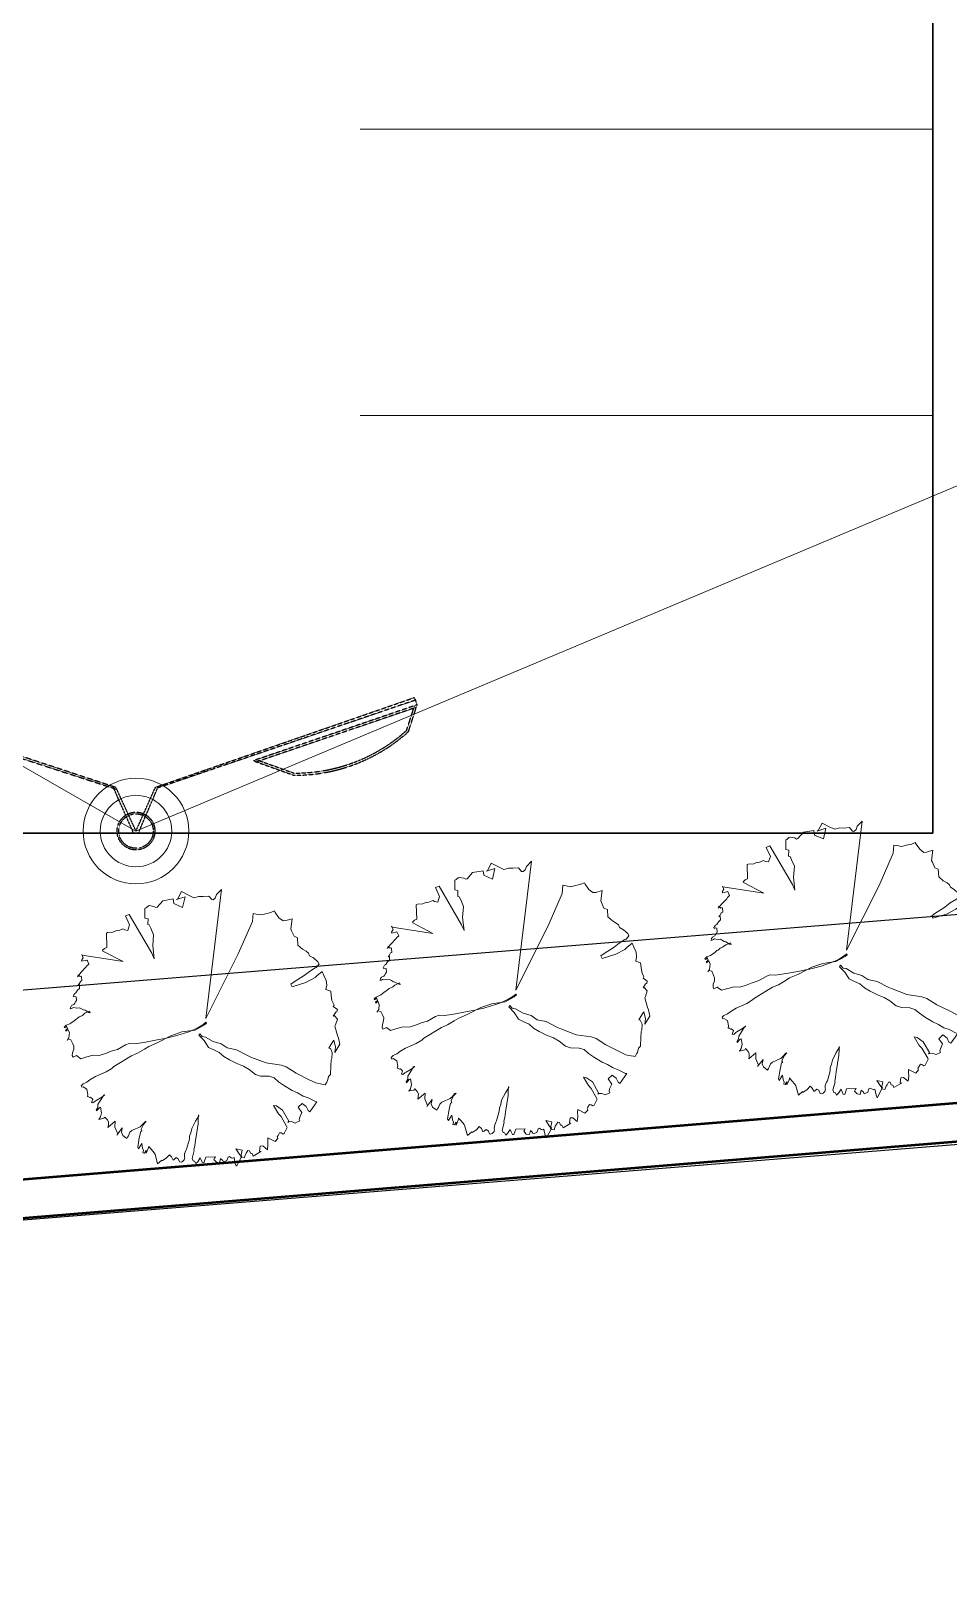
# Model space of a CAD drawing. Header units: millimetres. Extents: x 2402294 to 3337895, y 3394997 to 3969149.
# Drawn here: x 2485420 to 2493435, y 3441571 to 3455118 of the extents above; entities that cross this region are included whole.
import ezdxf

# ---------------------------------------------------------------- set-up
doc = ezdxf.new("R2010")
doc.units = ezdxf.units.MM
doc.header["$MEASUREMENT"] = 0
doc.linetypes.add('HIDDEN', pattern=[0.375, 0.25, -0.125])
for name, color, linetype in [('2', 2, 'HIDDEN'), ('FANCE', 25, 'Continuous'), ('ups wire', 3, 'Continuous')]:
    doc.layers.add(name, color=color, linetype=linetype)
for name, color, linetype, lineweight in [('Boundary', 250, 'Continuous', 50), ('electrical poles', 10, 'Continuous', 5), ('greenery', 82, 'Continuous', 5), ('landscape', 155, 'Continuous', 20), ('planters', 107, 'Continuous', 20)]:
    doc.layers.add(name, color=color, linetype=linetype, lineweight=lineweight)

# ---------------------------------------------------------------- blocks, each defined once
blk = doc.blocks.new('tr-flat-10-flat-1-flat-1-flat-1')
at = {"layer": 'greenery', "color": 3, "ltscale": 5}
for p, q in [((473798, -1752975), (473765, -1753041)), ((473798, -1752975), (473765, -1753041)), ((473861, -1753007), (473798, -1752975)), ((473861, -1753007), (473798, -1752975)), ((474011, -1754084), (474148, -1752958)), ((474011, -1754084), (474148, -1752958)), ((474148, -1752958), (474105, -1753002)), ((474148, -1752958), (474105, -1753002)), ((474148, -1752958), (474148, -1752958)), ((474148, -1752958), (474148, -1752958)), ((473490, -1753118), (473480, -1753123)), ((473490, -1753118), (473480, -1753123)), ((473480, -1753123), (473480, -1753207)), ((473480, -1753123), (473480, -1753207)), ((473480, -1753123), (473480, -1753123)), ((473480, -1753123), (473480, -1753123)), ((473508, -1753102), (473490, -1753118)), ((473508, -1753102), (473490, -1753118)), ((473518, -1753098), (473508, -1753102)), ((473518, -1753098), (473508, -1753102)), ((473559, -1753105), (473518, -1753098)), ((473559, -1753105), (473518, -1753098)), ((473575, -1753115), (473559, -1753105)), ((473575, -1753115), (473559, -1753105)), ((473586, -1753111), (473575, -1753115)), ((473586, -1753111), (473575, -1753115)), ((473635, -1753055), (473586, -1753111)), ((473635, -1753055), (473586, -1753111)), ((473727, -1753040), (473635, -1753055)), ((473727, -1753040), (473635, -1753055)), ((473733, -1753080), (473727, -1753040)), ((473733, -1753080), (473727, -1753040)), ((473809, -1753114), (473733, -1753080)), ((473809, -1753114), (473733, -1753080)), ((473754, -1753045), (473830, -1753021)), ((473754, -1753045), (473830, -1753021)), ((473765, -1753041), (473754, -1753045)), ((473765, -1753041), (473754, -1753045)), ((473754, -1753045), (473754, -1753045)), ((473754, -1753045), (473754, -1753045)), ((473830, -1753021), (473809, -1753114)), ((473830, -1753021), (473809, -1753114)), ((473908, -1753029), (473861, -1753007)), ((473908, -1753029), (473861, -1753007)), ((473952, -1753018), (473908, -1753029)), ((473952, -1753018), (473908, -1753029)), ((473989, -1753019), (473952, -1753018)), ((473989, -1753019), (473952, -1753018)), ((474037, -1753015), (473989, -1753019)), ((474037, -1753015), (473989, -1753019)), ((474063, -1753046), (474037, -1753015)), ((474063, -1753046), (474037, -1753015)), ((474076, -1753048), (474063, -1753046)), ((474076, -1753048), (474063, -1753046)), ((474094, -1753032), (474076, -1753048)), ((474094, -1753032), (474076, -1753048)), ((474105, -1753002), (474094, -1753032)), ((474105, -1753002), (474094, -1753032)), ((473342, -1753175), (473311, -1753188)), ((473342, -1753175), (473311, -1753188)), ((473311, -1753188), (473346, -1753266)), ((473311, -1753188), (473346, -1753266)), ((473311, -1753188), (473311, -1753188)), ((473311, -1753188), (473311, -1753188)), ((473346, -1753266), (473330, -1753315)), ((473346, -1753266), (473330, -1753315)), ((473539, -1753512), (473342, -1753175)), ((473539, -1753512), (473342, -1753175)), ((473342, -1753175), (473342, -1753175)), ((473342, -1753175), (473342, -1753175)), ((473480, -1753207), (473507, -1753213)), ((473480, -1753207), (473507, -1753213)), ((473507, -1753213), (473505, -1753264)), ((473507, -1753213), (473505, -1753264)), ((473505, -1753264), (473518, -1753267)), ((473505, -1753264), (473518, -1753267)), ((473518, -1753267), (473531, -1753295)), ((473518, -1753267), (473531, -1753295)), ((474418, -1753238), (474295, -1753520)), ((474418, -1753238), (474295, -1753520)), ((474424, -1753167), (474418, -1753238)), ((474424, -1753167), (474418, -1753238)), ((474424, -1753167), (474424, -1753167)), ((474424, -1753167), (474424, -1753167)), ((474451, -1753172), (474424, -1753167)), ((474424, -1753167), (474424, -1753167)), ((474424, -1753167), (474424, -1753167)), ((474451, -1753172), (474424, -1753167)), ((474491, -1753180), (474451, -1753172)), ((474491, -1753180), (474451, -1753172)), ((474536, -1753169), (474491, -1753180)), ((474536, -1753169), (474491, -1753180)), ((474580, -1753158), (474536, -1753169)), ((474580, -1753158), (474536, -1753169)), ((474536, -1753169), (474536, -1753169)), ((474536, -1753169), (474536, -1753169)), ((474611, -1753145), (474580, -1753158)), ((474611, -1753145), (474580, -1753158)), ((474618, -1753159), (474611, -1753145)), ((474618, -1753159), (474611, -1753145)), ((474650, -1753204), (474618, -1753159)), ((474650, -1753204), (474618, -1753159)), ((474686, -1753231), (474650, -1753204)), ((474686, -1753231), (474650, -1753204)), ((474710, -1753229), (474686, -1753231)), ((474710, -1753229), (474686, -1753231)), ((474765, -1753213), (474710, -1753229)), ((474765, -1753213), (474710, -1753229)), ((474754, -1753302), (474765, -1753213)), ((474754, -1753302), (474765, -1753213)), ((473153, -1753333), (473143, -1753338)), ((473153, -1753333), (473143, -1753338)), ((473143, -1753338), (473148, -1753463)), ((473143, -1753338), (473148, -1753463)), ((473201, -1753330), (473153, -1753333)), ((473201, -1753330), (473153, -1753333)), ((473232, -1753316), (473201, -1753330)), ((473232, -1753316), (473201, -1753330)), ((473245, -1753319), (473232, -1753316)), ((473245, -1753319), (473232, -1753316)), ((473287, -1753301), (473245, -1753319)), ((473287, -1753301), (473245, -1753319)), ((473303, -1753310), (473287, -1753301)), ((473303, -1753310), (473287, -1753301)), ((473330, -1753315), (473303, -1753310)), ((473330, -1753315), (473303, -1753310)), ((473531, -1753295), (473556, -1753352)), ((473531, -1753295), (473556, -1753352)), ((473556, -1753352), (473548, -1753448)), ((473556, -1753352), (473548, -1753448)), ((474761, -1753317), (474754, -1753302)), ((474761, -1753317), (474754, -1753302)), ((474782, -1753366), (474761, -1753317)), ((474782, -1753366), (474761, -1753317)), ((474812, -1753379), (474782, -1753366)), ((474812, -1753379), (474782, -1753366)), ((474816, -1753444), (474812, -1753379)), ((474816, -1753444), (474812, -1753379)), ((472928, -1753525), (472941, -1753553)), ((472932, -1753532), (472928, -1753525)), ((472928, -1753525), (472941, -1753553)), ((472932, -1753532), (472928, -1753525)), ((473289, -1753587), (472932, -1753532)), ((473289, -1753587), (472932, -1753532)), ((473127, -1753472), (473110, -1753488)), ((473127, -1753472), (473110, -1753488)), ((473110, -1753488), (473113, -1753495)), ((473110, -1753488), (473113, -1753495)), ((473113, -1753495), (473289, -1753587)), ((473113, -1753495), (473289, -1753587)), ((473148, -1753463), (473127, -1753472)), ((473148, -1753463), (473127, -1753472)), ((473561, -1753562), (473539, -1753512)), ((473561, -1753562), (473539, -1753512)), ((473548, -1753448), (473561, -1753562)), ((473548, -1753448), (473561, -1753562)), ((474295, -1753520), (474011, -1754084)), ((474295, -1753520), (474011, -1754084)), ((474856, -1753478), (474816, -1753444)), ((474856, -1753478), (474816, -1753444)), ((474889, -1753497), (474856, -1753478)), ((474889, -1753497), (474856, -1753478)), ((474909, -1753514), (474889, -1753497)), ((474909, -1753514), (474889, -1753497)), ((474918, -1753536), (474909, -1753514)), ((474918, -1753536), (474909, -1753514)), ((474951, -1753555), (474918, -1753536)), ((474951, -1753555), (474918, -1753536)), ((472965, -1753636), (472922, -1753680)), ((472965, -1753636), (472922, -1753680)), ((472941, -1753553), (472926, -1753576)), ((472941, -1753553), (472926, -1753576)), ((472926, -1753576), (472930, -1753584)), ((472926, -1753576), (472930, -1753584)), ((472930, -1753584), (472974, -1753573)), ((472930, -1753584), (472974, -1753573)), ((472972, -1753624), (472965, -1753636)), ((472972, -1753624), (472965, -1753636)), ((472965, -1753636), (472965, -1753636)), ((472965, -1753636), (472965, -1753636)), ((472990, -1753608), (472972, -1753624)), ((472990, -1753608), (472972, -1753624)), ((472974, -1753573), (472977, -1753580)), ((472974, -1753573), (472977, -1753580)), ((472977, -1753580), (472990, -1753608)), ((472977, -1753580), (472990, -1753608)), ((474870, -1753709), (474916, -1753672)), ((474870, -1753709), (474916, -1753672)), ((474916, -1753672), (474965, -1753642)), ((474916, -1753672), (474965, -1753642)), ((474990, -1753589), (474951, -1753555)), ((474990, -1753589), (474951, -1753555)), ((474965, -1753642), (474975, -1753638)), ((474965, -1753642), (474975, -1753638)), ((474975, -1753638), (475000, -1753610)), ((474975, -1753638), (475000, -1753610)), ((475028, -1753674), (474982, -1753711)), ((475028, -1753674), (474982, -1753711)), ((475000, -1753610), (474990, -1753589)), ((475000, -1753610), (474990, -1753589)), ((475043, -1753709), (475028, -1753674)), ((475043, -1753709), (475028, -1753674)), ((472922, -1753680), (472890, -1753719)), ((472922, -1753680), (472890, -1753719)), ((472894, -1753701), (472914, -1753717)), ((472894, -1753701), (472914, -1753717)), ((472905, -1753781), (472897, -1753792)), ((472905, -1753781), (472897, -1753792)), ((472897, -1753792), (472908, -1753788)), ((472897, -1753792), (472908, -1753788)), ((472919, -1753757), (472905, -1753781)), ((472919, -1753757), (472905, -1753781)), ((472905, -1753781), (472905, -1753781)), ((472905, -1753781), (472905, -1753781)), ((472908, -1753788), (472910, -1753821)), ((472908, -1753788), (472910, -1753821)), ((472914, -1753717), (472924, -1753713)), ((472914, -1753717), (472924, -1753713)), ((472914, -1753717), (472914, -1753717)), ((472914, -1753717), (472914, -1753717)), ((472930, -1753753), (472919, -1753757)), ((472930, -1753753), (472919, -1753757)), ((472919, -1753757), (472919, -1753757)), ((472919, -1753757), (472919, -1753757)), ((472919, -1753757), (472919, -1753757)), ((472919, -1753757), (472919, -1753757)), ((472919, -1753757), (472919, -1753757)), ((472919, -1753757), (472919, -1753757)), ((472924, -1753713), (472927, -1753720)), ((472924, -1753713), (472924, -1753713)), ((472924, -1753713), (472927, -1753720)), ((472924, -1753713), (472924, -1753713)), ((472927, -1753720), (472930, -1753753)), ((472927, -1753720), (472930, -1753753)), ((474755, -1753784), (474783, -1753764)), ((474755, -1753784), (474783, -1753764)), ((474765, -1753806), (474755, -1753784)), ((474765, -1753806), (474755, -1753784)), ((474885, -1753770), (474765, -1753806)), ((474885, -1753770), (474765, -1753806)), ((474783, -1753764), (474870, -1753709)), ((474783, -1753764), (474870, -1753709)), ((474965, -1753727), (474885, -1753770)), ((474965, -1753727), (474885, -1753770)), ((474982, -1753711), (474965, -1753727)), ((474982, -1753711), (474965, -1753727)), ((475062, -1753752), (475043, -1753709)), ((475062, -1753752), (475043, -1753709)), ((475059, -1753830), (475067, -1753792)), ((475059, -1753830), (475067, -1753792)), ((475067, -1753792), (475062, -1753752)), ((475067, -1753792), (475062, -1753752)), ((472860, -1753876), (472853, -1753888)), ((472860, -1753876), (472853, -1753888)), ((472853, -1753888), (472856, -1753895)), ((472853, -1753888), (472856, -1753895)), ((472856, -1753895), (472866, -1753891)), ((472856, -1753895), (472866, -1753891)), ((472856, -1753895), (472856, -1753895)), ((472856, -1753895), (472856, -1753895)), ((472867, -1753865), (472860, -1753876)), ((472867, -1753865), (472860, -1753876)), ((472866, -1753891), (472880, -1753893)), ((472866, -1753891), (472866, -1753891)), ((472866, -1753891), (472880, -1753893)), ((472866, -1753891), (472866, -1753891)), ((472878, -1753860), (472867, -1753865)), ((472878, -1753860), (472867, -1753865)), ((472875, -1753938), (472868, -1753949)), ((472875, -1753938), (472868, -1753949)), ((472882, -1753926), (472875, -1753938)), ((472882, -1753926), (472875, -1753938)), ((472892, -1753837), (472878, -1753860)), ((472892, -1753837), (472878, -1753860)), ((472880, -1753893), (472882, -1753926)), ((472880, -1753893), (472882, -1753926)), ((472882, -1753926), (472882, -1753926)), ((472882, -1753926), (472882, -1753926)), ((472910, -1753821), (472892, -1753837)), ((472910, -1753821), (472892, -1753837)), ((475102, -1753844), (475059, -1753830)), ((475102, -1753844), (475059, -1753830)), ((475107, -1753884), (475102, -1753844)), ((475107, -1753884), (475102, -1753844)), ((475113, -1753925), (475107, -1753884)), ((475113, -1753925), (475107, -1753884)), ((475131, -1753967), (475113, -1753925)), ((475131, -1753967), (475113, -1753925)), ((472832, -1753982), (472828, -1754000)), ((472832, -1753982), (472828, -1754000)), ((472828, -1754000), (472839, -1753996)), ((472828, -1754000), (472839, -1753996)), ((472840, -1753970), (472832, -1753982)), ((472840, -1753970), (472832, -1753982)), ((472832, -1753982), (472832, -1753982)), ((472832, -1753982), (472832, -1753982)), ((472839, -1753996), (472849, -1753991)), ((472839, -1753996), (472849, -1753991)), ((472860, -1753961), (472840, -1753970)), ((472860, -1753961), (472840, -1753970)), ((472849, -1753991), (472859, -1753987)), ((472849, -1753991), (472859, -1753987)), ((472849, -1753991), (472849, -1753991)), ((472849, -1753991), (472849, -1753991)), ((472859, -1753987), (472886, -1753992)), ((472859, -1753987), (472886, -1753992)), ((472868, -1753949), (472860, -1753961)), ((472868, -1753949), (472860, -1753961)), ((472886, -1753992), (472910, -1753990)), ((472886, -1753992), (472910, -1753990)), ((472907, -1754068), (472889, -1754084)), ((472907, -1754068), (472889, -1754084)), ((472928, -1754059), (472907, -1754068)), ((472928, -1754059), (472907, -1754068)), ((472910, -1753990), (472927, -1754000)), ((472910, -1753990), (472927, -1754000)), ((472927, -1754000), (472943, -1754009)), ((472927, -1754000), (472943, -1754009)), ((472938, -1754054), (472928, -1754059)), ((472938, -1754054), (472928, -1754059)), ((472928, -1754059), (472928, -1754059)), ((472928, -1754059), (472928, -1754059)), ((472956, -1754038), (472938, -1754054)), ((472956, -1754038), (472938, -1754054)), ((472943, -1754009), (472957, -1754012)), ((472943, -1754009), (472957, -1754012)), ((472997, -1754020), (472956, -1754038)), ((472997, -1754020), (472956, -1754038)), ((472957, -1754012), (472990, -1754031)), ((472957, -1754012), (472990, -1754031)), ((472990, -1754031), (473003, -1754034)), ((472990, -1754031), (473003, -1754034)), ((472997, -1754020), (472997, -1754020)), ((473003, -1754034), (472997, -1754020)), ((472997, -1754020), (472997, -1754020)), ((473003, -1754034), (472997, -1754020)), ((475124, -1753979), (475131, -1753967)), ((475124, -1753979), (475131, -1753967)), ((475160, -1754005), (475124, -1753979)), ((475160, -1754005), (475124, -1753979)), ((475124, -1754063), (475146, -1754029)), ((475124, -1754063), (475146, -1754029)), ((475134, -1754059), (475124, -1754063)), ((475134, -1754059), (475124, -1754063)), ((475160, -1754090), (475134, -1754059)), ((475160, -1754090), (475134, -1754059)), ((475146, -1754029), (475156, -1754024)), ((475146, -1754029), (475156, -1754024)), ((475156, -1754024), (475160, -1754005)), ((475156, -1754024), (475160, -1754005)), ((472792, -1754143), (472774, -1754159)), ((472792, -1754143), (472774, -1754159)), ((472774, -1754159), (472778, -1754166)), ((472774, -1754159), (472778, -1754166)), ((472778, -1754166), (472788, -1754162)), ((472778, -1754166), (472788, -1754162)), ((472804, -1754172), (472787, -1754188)), ((472804, -1754172), (472787, -1754188)), ((472787, -1754188), (472790, -1754195)), ((472787, -1754188), (472790, -1754195)), ((472788, -1754162), (472795, -1754150)), ((472788, -1754162), (472795, -1754150)), ((472790, -1754195), (472808, -1754179)), ((472790, -1754195), (472808, -1754179)), ((472823, -1754130), (472792, -1754143)), ((472823, -1754130), (472792, -1754143)), ((472795, -1754150), (472798, -1754157)), ((472795, -1754150), (472798, -1754157)), ((472798, -1754157), (472804, -1754172)), ((472798, -1754157), (472804, -1754172)), ((472808, -1754179), (472820, -1754207)), ((472808, -1754179), (472820, -1754207)), ((472820, -1754207), (472815, -1754252)), ((472820, -1754207), (472815, -1754252)), ((472833, -1754125), (472823, -1754130)), ((472833, -1754125), (472823, -1754130)), ((472861, -1754104), (472833, -1754125)), ((472861, -1754104), (472833, -1754125)), ((472879, -1754088), (472861, -1754104)), ((472879, -1754088), (472861, -1754104)), ((472889, -1754084), (472879, -1754088)), ((472889, -1754084), (472879, -1754088)), ((473803, -1754201), (473707, -1754234)), ((473803, -1754201), (473707, -1754234)), ((473789, -1754224), (473864, -1754199)), ((473789, -1754224), (473864, -1754199)), ((473919, -1754184), (473803, -1754201)), ((473919, -1754184), (473803, -1754201)), ((473864, -1754199), (473937, -1754168)), ((473864, -1754199), (473937, -1754168)), ((473999, -1754140), (473919, -1754184)), ((473999, -1754140), (473919, -1754184)), ((473937, -1754168), (473985, -1754138)), ((473937, -1754168), (473985, -1754138)), ((473951, -1754229), (473959, -1754217)), ((473951, -1754229), (473959, -1754217)), ((473959, -1754217), (473981, -1754241)), ((473959, -1754217), (473981, -1754241)), ((473985, -1754138), (474013, -1754117)), ((473985, -1754138), (474013, -1754117)), ((474017, -1754124), (473999, -1754140)), ((474017, -1754124), (473999, -1754140)), ((474013, -1754117), (474017, -1754124)), ((474013, -1754117), (474017, -1754124)), ((475138, -1754151), (475145, -1754139)), ((475138, -1754151), (475145, -1754139)), ((475138, -1754151), (475138, -1754151)), ((475161, -1754233), (475138, -1754151)), ((475138, -1754151), (475138, -1754151)), ((475161, -1754233), (475138, -1754151)), ((475145, -1754139), (475160, -1754090)), ((475145, -1754139), (475160, -1754090)), ((475160, -1754090), (475160, -1754090)), ((475160, -1754090), (475160, -1754090)), ((475160, -1754090), (475160, -1754090)), ((475160, -1754090), (475160, -1754090)), ((472800, -1754275), (472808, -1754263)), ((472808, -1754263), (472800, -1754275)), ((472800, -1754275), (472808, -1754263)), ((472808, -1754263), (472800, -1754275)), ((472815, -1754252), (472808, -1754263)), ((472815, -1754252), (472808, -1754263)), ((472808, -1754263), (472834, -1754269)), ((472808, -1754263), (472834, -1754269)), ((472834, -1754269), (472850, -1754304)), ((472834, -1754269), (472850, -1754304)), ((472858, -1754351), (472847, -1754382)), ((472858, -1754351), (472847, -1754382)), ((472850, -1754304), (472859, -1754325)), ((472850, -1754304), (472859, -1754325)), ((472859, -1754325), (472858, -1754351)), ((472859, -1754325), (472858, -1754351)), ((473241, -1754353), (473311, -1754314)), ((473241, -1754353), (473311, -1754314)), ((473311, -1754314), (473342, -1754301)), ((473311, -1754314), (473342, -1754301)), ((473342, -1754301), (473392, -1754304)), ((473342, -1754301), (473392, -1754304)), ((473392, -1754304), (473485, -1754289)), ((473392, -1754304), (473485, -1754289)), ((473475, -1754352), (473416, -1754387)), ((473475, -1754352), (473416, -1754387)), ((473514, -1754327), (473475, -1754352)), ((473514, -1754327), (473475, -1754352)), ((473485, -1754289), (473587, -1754270)), ((473485, -1754289), (473587, -1754270)), ((473586, -1754296), (473514, -1754327)), ((473586, -1754296), (473514, -1754327)), ((473707, -1754234), (473586, -1754296)), ((473707, -1754234), (473586, -1754296)), ((473587, -1754270), (473655, -1754257)), ((473587, -1754270), (473655, -1754257)), ((473655, -1754257), (473689, -1754250)), ((473655, -1754257), (473689, -1754250)), ((473689, -1754250), (473734, -1754239)), ((473689, -1754250), (473734, -1754239)), ((473734, -1754239), (473789, -1754224)), ((473734, -1754239), (473789, -1754224)), ((473997, -1754277), (473951, -1754229)), ((473997, -1754277), (473951, -1754229)), ((473981, -1754241), (474008, -1754246)), ((473981, -1754241), (474008, -1754246)), ((474035, -1754336), (473997, -1754277)), ((474035, -1754336), (473997, -1754277)), ((474008, -1754246), (474075, -1754285)), ((474008, -1754246), (474075, -1754285)), ((474082, -1754358), (474035, -1754336)), ((474082, -1754358), (474035, -1754336)), ((474075, -1754285), (474145, -1754305)), ((474075, -1754285), (474145, -1754305)), ((474145, -1754305), (474198, -1754341)), ((474145, -1754305), (474198, -1754341)), ((474198, -1754341), (474278, -1754357)), ((474198, -1754341), (474278, -1754357)), ((475086, -1754343), (475122, -1754284)), ((475086, -1754343), (475122, -1754284)), ((475099, -1754345), (475086, -1754343)), ((475099, -1754345), (475086, -1754343)), ((475115, -1754381), (475099, -1754345)), ((475115, -1754381), (475099, -1754345)), ((475122, -1754284), (475129, -1754273)), ((475122, -1754284), (475129, -1754273)), ((475129, -1754273), (475144, -1754334)), ((475129, -1754273), (475144, -1754334)), ((475139, -1754379), (475182, -1754309)), ((475139, -1754379), (475182, -1754309)), ((475144, -1754334), (475139, -1754379)), ((475144, -1754334), (475139, -1754379)), ((475171, -1754255), (475161, -1754233)), ((475171, -1754255), (475161, -1754233)), ((475182, -1754309), (475171, -1754255)), ((475182, -1754309), (475171, -1754255)), ((472847, -1754382), (472846, -1754407)), ((472847, -1754382), (472846, -1754407)), ((472846, -1754407), (472852, -1754422)), ((472846, -1754407), (472846, -1754407)), ((472846, -1754407), (472852, -1754422)), ((472846, -1754407), (472846, -1754407)), ((472847, -1754382), (472847, -1754382)), ((472847, -1754382), (472847, -1754382)), ((472852, -1754422), (472883, -1754408)), ((472852, -1754422), (472883, -1754408)), ((472852, -1754422), (472852, -1754422)), ((472852, -1754422), (472852, -1754422)), ((472883, -1754408), (472919, -1754435)), ((472883, -1754408), (472919, -1754435)), ((472919, -1754435), (472974, -1754419)), ((472919, -1754435), (472974, -1754419)), ((472974, -1754419), (473029, -1754404)), ((472974, -1754419), (473029, -1754404)), ((473029, -1754404), (473080, -1754407)), ((473029, -1754404), (473080, -1754407)), ((473080, -1754407), (473145, -1754387)), ((473080, -1754407), (473145, -1754387)), ((473145, -1754387), (473186, -1754369)), ((473145, -1754387), (473186, -1754369)), ((473186, -1754369), (473241, -1754353)), ((473186, -1754369), (473241, -1754353)), ((473364, -1754409), (473208, -1754503)), ((473364, -1754409), (473208, -1754503)), ((473416, -1754387), (473364, -1754409)), ((473416, -1754387), (473364, -1754409)), ((474128, -1754380), (474082, -1754358)), ((474128, -1754380), (474082, -1754358)), ((474168, -1754414), (474128, -1754380)), ((474168, -1754414), (474128, -1754380)), ((474217, -1754443), (474168, -1754414)), ((474217, -1754443), (474168, -1754414)), ((474281, -1754475), (474217, -1754443)), ((474281, -1754475), (474217, -1754443)), ((474278, -1754357), (474375, -1754408)), ((474278, -1754357), (474375, -1754408)), ((474341, -1754499), (474281, -1754475)), ((474341, -1754499), (474281, -1754475)), ((474375, -1754408), (474405, -1754420)), ((474375, -1754408), (474405, -1754420)), ((474405, -1754420), (474538, -1754472)), ((474405, -1754420), (474538, -1754472)), ((474538, -1754472), (474670, -1754491)), ((474538, -1754472), (474670, -1754491)), ((475103, -1754496), (475106, -1754444)), ((475103, -1754496), (475106, -1754444)), ((475106, -1754444), (475113, -1754432)), ((475106, -1754444), (475113, -1754432)), ((475113, -1754432), (475115, -1754381)), ((475113, -1754432), (475115, -1754381)), ((473000, -1754619), (472972, -1754640)), ((473000, -1754619), (472972, -1754640)), ((473049, -1754590), (473000, -1754619)), ((473049, -1754590), (473000, -1754619)), ((473142, -1754549), (473049, -1754590)), ((473142, -1754549), (473049, -1754590)), ((473191, -1754519), (473142, -1754549)), ((473191, -1754519), (473142, -1754549)), ((473208, -1754503), (473191, -1754519)), ((473208, -1754503), (473191, -1754519)), ((474390, -1754528), (474341, -1754499)), ((474390, -1754528), (474341, -1754499)), ((474446, -1754571), (474390, -1754528)), ((474446, -1754571), (474390, -1754528)), ((474490, -1754586), (474446, -1754571)), ((474490, -1754586), (474446, -1754571)), ((474564, -1754588), (474490, -1754586)), ((474564, -1754588), (474490, -1754586)), ((474608, -1754602), (474564, -1754588)), ((474608, -1754602), (474564, -1754588)), ((474647, -1754636), (474608, -1754602)), ((474647, -1754636), (474608, -1754602)), ((474670, -1754491), (474713, -1754506)), ((474670, -1754491), (474713, -1754506)), ((474713, -1754506), (474799, -1754561)), ((474713, -1754506), (474799, -1754561)), ((474799, -1754561), (474909, -1754615)), ((474799, -1754561), (474909, -1754615)), ((474909, -1754615), (474972, -1754646)), ((474909, -1754615), (474972, -1754646)), ((475075, -1754627), (475083, -1754589)), ((475075, -1754627), (475083, -1754589)), ((475083, -1754589), (475100, -1754573)), ((475083, -1754589), (475100, -1754573)), ((475083, -1754589), (475083, -1754589)), ((475083, -1754589), (475083, -1754589)), ((475083, -1754589), (475083, -1754589)), ((475083, -1754589), (475083, -1754589)), ((475100, -1754573), (475103, -1754496)), ((475100, -1754573), (475103, -1754496)), ((475103, -1754496), (475103, -1754496)), ((475103, -1754496), (475103, -1754496)), ((472941, -1754654), (472924, -1754670)), ((472941, -1754654), (472924, -1754670)), ((472924, -1754670), (472930, -1754684)), ((472924, -1754670), (472924, -1754670)), ((472924, -1754670), (472930, -1754684)), ((472924, -1754670), (472924, -1754670)), ((472930, -1754684), (472940, -1754680)), ((472930, -1754684), (472940, -1754680)), ((472940, -1754680), (472973, -1754699)), ((472940, -1754680), (472940, -1754680)), ((472940, -1754680), (472973, -1754699)), ((472940, -1754680), (472940, -1754680)), ((472972, -1754640), (472941, -1754654)), ((472972, -1754640), (472941, -1754654)), ((472973, -1754699), (472982, -1754746)), ((472973, -1754699), (472982, -1754746)), ((472982, -1754746), (472977, -1754765)), ((472982, -1754746), (472977, -1754765)), ((473120, -1754753), (473084, -1754811)), ((473120, -1754753), (473084, -1754811)), ((473103, -1754769), (473131, -1754749)), ((473103, -1754769), (473131, -1754749)), ((473131, -1754749), (473120, -1754753)), ((473131, -1754749), (473120, -1754753)), ((474700, -1754672), (474647, -1754636)), ((474700, -1754672), (474647, -1754636)), ((474766, -1754711), (474700, -1754672)), ((474766, -1754711), (474700, -1754672)), ((474813, -1754733), (474766, -1754711)), ((474813, -1754733), (474766, -1754711)), ((474862, -1754762), (474813, -1754733)), ((474862, -1754762), (474813, -1754733)), ((474972, -1754646), (474999, -1754652)), ((474972, -1754646), (474999, -1754652)), ((474999, -1754652), (475039, -1754659)), ((474999, -1754652), (475039, -1754659)), ((475039, -1754659), (475053, -1754662)), ((475039, -1754659), (475039, -1754659)), ((475039, -1754659), (475053, -1754662)), ((475039, -1754659), (475039, -1754659)), ((475053, -1754662), (475067, -1754639)), ((475053, -1754662), (475067, -1754639)), ((475067, -1754639), (475075, -1754627)), ((475067, -1754639), (475075, -1754627)), ((472977, -1754765), (472991, -1754767)), ((472977, -1754765), (472977, -1754765)), ((472977, -1754765), (472991, -1754767)), ((472977, -1754765), (472977, -1754765)), ((472991, -1754767), (472994, -1754774)), ((472991, -1754767), (472994, -1754774)), ((472994, -1754774), (473004, -1754770)), ((472994, -1754774), (473004, -1754770)), ((473004, -1754770), (473024, -1754787)), ((473004, -1754770), (473024, -1754787)), ((473024, -1754787), (473013, -1754817)), ((473024, -1754787), (473013, -1754817)), ((473013, -1754817), (473026, -1754820)), ((473013, -1754817), (473026, -1754820)), ((473026, -1754820), (473044, -1754804)), ((473026, -1754820), (473044, -1754804)), ((473044, -1754804), (473054, -1754799)), ((473044, -1754804), (473054, -1754799)), ((473054, -1754799), (473103, -1754769)), ((473054, -1754799), (473103, -1754769)), ((473069, -1754860), (473054, -1754884)), ((473069, -1754860), (473054, -1754884)), ((473054, -1754884), (473057, -1754891)), ((473054, -1754884), (473057, -1754891)), ((473057, -1754891), (473082, -1754863)), ((473057, -1754891), (473082, -1754863)), ((473070, -1754835), (473069, -1754860)), ((473070, -1754835), (473069, -1754860)), ((473084, -1754811), (473070, -1754835)), ((473084, -1754811), (473070, -1754835)), ((473082, -1754863), (473092, -1754858)), ((473082, -1754863), (473092, -1754858)), ((473092, -1754858), (473101, -1754906)), ((473092, -1754858), (473101, -1754906)), ((474602, -1754842), (474628, -1754847)), ((474646, -1754916), (474602, -1754842)), ((474602, -1754842), (474628, -1754847)), ((474646, -1754916), (474602, -1754842)), ((474628, -1754847), (474681, -1754884)), ((474628, -1754847), (474681, -1754884)), ((474681, -1754884), (474735, -1754979)), ((474681, -1754884), (474735, -1754979)), ((474818, -1754858), (474853, -1754825)), ((474818, -1754858), (474853, -1754825)), ((474850, -1754903), (474818, -1754858)), ((474850, -1754903), (474818, -1754858)), ((474853, -1754825), (474889, -1754852)), ((474853, -1754825), (474889, -1754852)), ((474906, -1754777), (474862, -1754762)), ((474906, -1754777), (474862, -1754762)), ((474889, -1754852), (474905, -1754887)), ((474889, -1754852), (474905, -1754887)), ((474905, -1754887), (474921, -1754897)), ((474905, -1754887), (474921, -1754897)), ((474969, -1754809), (474906, -1754777)), ((474969, -1754809), (474906, -1754777)), ((474921, -1754897), (474982, -1754811)), ((474921, -1754897), (474982, -1754811)), ((474982, -1754811), (474969, -1754809)), ((474982, -1754811), (474969, -1754809)), ((473092, -1754943), (473078, -1754966)), ((473092, -1754943), (473078, -1754966)), ((473078, -1754966), (473088, -1754962)), ((473078, -1754966), (473088, -1754962)), ((473088, -1754962), (473122, -1754955)), ((473088, -1754962), (473122, -1754955)), ((473101, -1754906), (473092, -1754943)), ((473101, -1754906), (473092, -1754943)), ((473122, -1754955), (473130, -1754944)), ((473122, -1754955), (473130, -1754944)), ((473130, -1754944), (473152, -1754968)), ((473130, -1754944), (473152, -1754968)), ((473152, -1754968), (473162, -1754989)), ((473152, -1754968), (473162, -1754989)), ((473157, -1755034), (473220, -1754981)), ((473157, -1755034), (473220, -1754981)), ((473161, -1755015), (473157, -1755034)), ((473161, -1755015), (473157, -1755034)), ((473162, -1754989), (473161, -1755015)), ((473162, -1754989), (473161, -1755015)), ((473220, -1754981), (473218, -1755032)), ((473220, -1754981), (473218, -1755032)), ((473428, -1755034), (473438, -1755029)), ((473428, -1755034), (473438, -1755029)), ((473438, -1755029), (473456, -1755013)), ((473438, -1755029), (473456, -1755013)), ((473466, -1755008), (473447, -1755050)), ((473466, -1755008), (473447, -1755050)), ((473456, -1755013), (473481, -1754985)), ((473456, -1755013), (473481, -1754985)), ((473456, -1755013), (473456, -1755013)), ((473456, -1755013), (473456, -1755013)), ((473491, -1754981), (473466, -1755008)), ((473491, -1754981), (473466, -1755008)), ((473481, -1754985), (473491, -1754981)), ((473481, -1754985), (473491, -1754981)), ((473888, -1755044), (473921, -1754979)), ((473888, -1755044), (473921, -1754979)), ((473921, -1754979), (473950, -1754932)), ((473921, -1754979), (473950, -1754932)), ((473944, -1755002), (473922, -1755148)), ((473944, -1755002), (473922, -1755148)), ((473946, -1754951), (473944, -1755002)), ((473946, -1754951), (473944, -1755002)), ((473947, -1754925), (473946, -1754951)), ((473947, -1754925), (473946, -1754951)), ((473950, -1754932), (473947, -1754925)), ((473950, -1754932), (473947, -1754925)), ((474669, -1754940), (474646, -1754916)), ((474669, -1754940), (474646, -1754916)), ((474720, -1755028), (474669, -1754940)), ((474720, -1755028), (474669, -1754940)), ((474723, -1755035), (474720, -1755028)), ((474723, -1755035), (474720, -1755028)), ((474735, -1754979), (474728, -1754990)), ((474735, -1754979), (474728, -1754990)), ((474728, -1754990), (474738, -1754986)), ((474728, -1754990), (474738, -1754986)), ((474738, -1754986), (474762, -1754984)), ((474738, -1754986), (474762, -1754984)), ((474762, -1754984), (474792, -1754996)), ((474762, -1754984), (474792, -1754996)), ((474792, -1754996), (474813, -1754987)), ((474792, -1754996), (474813, -1754987)), ((474813, -1754987), (474833, -1754978)), ((474813, -1754987), (474833, -1754978)), ((474827, -1754964), (474831, -1754945)), ((474827, -1754964), (474831, -1754945)), ((474833, -1754978), (474827, -1754964)), ((474833, -1754978), (474827, -1754964)), ((474831, -1754945), (474850, -1754903)), ((474831, -1754945), (474850, -1754903)), ((474831, -1754945), (474831, -1754945)), ((474831, -1754945), (474831, -1754945)), ((473218, -1755032), (473242, -1755089)), ((473218, -1755032), (473242, -1755089)), ((473235, -1755101), (473242, -1755089)), ((473242, -1755089), (473235, -1755101)), ((473235, -1755101), (473242, -1755089)), ((473242, -1755089), (473235, -1755101)), ((473242, -1755089), (473282, -1755038)), ((473242, -1755089), (473282, -1755038)), ((473282, -1755038), (473274, -1755076)), ((473282, -1755038), (473274, -1755076)), ((473274, -1755076), (473280, -1755090)), ((473274, -1755076), (473280, -1755090)), ((473280, -1755090), (473286, -1755104)), ((473280, -1755090), (473286, -1755104)), ((473286, -1755104), (473322, -1755131)), ((473286, -1755104), (473322, -1755131)), ((473322, -1755131), (473329, -1755119)), ((473322, -1755131), (473329, -1755119)), ((473329, -1755119), (473337, -1755107)), ((473329, -1755119), (473337, -1755107)), ((473337, -1755107), (473348, -1755077)), ((473337, -1755107), (473348, -1755077)), ((473348, -1755077), (473366, -1755061)), ((473348, -1755077), (473366, -1755061)), ((473366, -1755061), (473397, -1755047)), ((473366, -1755061), (473397, -1755047)), ((473397, -1755047), (473428, -1755034)), ((473397, -1755047), (473428, -1755034)), ((473431, -1755125), (473417, -1755207)), ((473431, -1755125), (473417, -1755207)), ((473443, -1755069), (473431, -1755125)), ((473443, -1755069), (473431, -1755125)), ((473431, -1755125), (473431, -1755125)), ((473431, -1755125), (473431, -1755125)), ((473454, -1755065), (473443, -1755069)), ((473454, -1755065), (473443, -1755069)), ((473447, -1755050), (473454, -1755065)), ((473447, -1755050), (473454, -1755065)), ((473844, -1755224), (473868, -1755138)), ((473844, -1755224), (473868, -1755138)), ((473868, -1755138), (473869, -1755112)), ((473868, -1755138), (473869, -1755112)), ((473869, -1755112), (473880, -1755081)), ((473869, -1755112), (473880, -1755081)), ((473880, -1755081), (473888, -1755044)), ((473880, -1755081), (473888, -1755044)), ((473922, -1755148), (473916, -1755192)), ((473922, -1755148), (473916, -1755192)), ((474552, -1755152), (474553, -1755126)), ((474552, -1755152), (474553, -1755126)), ((474554, -1755185), (474552, -1755152)), ((474554, -1755185), (474552, -1755152)), ((474553, -1755126), (474616, -1755158)), ((474553, -1755126), (474616, -1755158)), ((474616, -1755158), (474641, -1755130)), ((474616, -1755158), (474641, -1755130)), ((474616, -1755158), (474616, -1755158)), ((474616, -1755158), (474616, -1755158)), ((474635, -1755116), (474642, -1755104)), ((474635, -1755116), (474642, -1755104)), ((474638, -1755123), (474635, -1755116)), ((474638, -1755123), (474635, -1755116)), ((474641, -1755130), (474638, -1755123)), ((474641, -1755130), (474638, -1755123)), ((474642, -1755104), (474656, -1755081)), ((474642, -1755104), (474656, -1755081)), ((474656, -1755081), (474670, -1755083)), ((474656, -1755081), (474670, -1755083)), ((474670, -1755083), (474686, -1755093)), ((474670, -1755083), (474686, -1755093)), ((474686, -1755093), (474697, -1755088)), ((474686, -1755093), (474697, -1755088)), ((474697, -1755088), (474723, -1755035)), ((474697, -1755088), (474723, -1755035)), ((473417, -1755207), (473424, -1755222)), ((473417, -1755207), (473424, -1755222)), ((473424, -1755222), (473453, -1755175)), ((473424, -1755222), (473453, -1755175)), ((473424, -1755222), (473424, -1755222)), ((473424, -1755222), (473424, -1755222)), ((473453, -1755175), (473458, -1755215)), ((473453, -1755175), (473453, -1755175)), ((473453, -1755175), (473458, -1755215)), ((473453, -1755175), (473453, -1755175)), ((473458, -1755215), (473467, -1755236)), ((473458, -1755215), (473467, -1755236)), ((473467, -1755236), (473463, -1755255)), ((473467, -1755236), (473463, -1755255)), ((473463, -1755255), (473476, -1755258)), ((473463, -1755255), (473476, -1755258)), ((473476, -1755258), (473491, -1755235)), ((473476, -1755258), (473491, -1755235)), ((473490, -1755260), (473509, -1755218)), ((473490, -1755260), (473509, -1755218)), ((473491, -1755235), (473490, -1755260)), ((473491, -1755235), (473490, -1755260)), ((473509, -1755218), (473513, -1755200)), ((473509, -1755218), (473513, -1755200)), ((473513, -1755200), (473535, -1755224)), ((473513, -1755200), (473535, -1755224)), ((473535, -1755224), (473561, -1755255)), ((473535, -1755224), (473561, -1755255)), ((473561, -1755255), (473568, -1755269)), ((473561, -1755255), (473568, -1755269)), ((473568, -1755269), (473591, -1755351)), ((473568, -1755269), (473591, -1755351)), ((473630, -1755326), (473668, -1755301)), ((473630, -1755326), (473668, -1755301)), ((473668, -1755301), (473693, -1755273)), ((473668, -1755301), (473693, -1755273)), ((473668, -1755301), (473668, -1755301)), ((473668, -1755301), (473668, -1755301)), ((473693, -1755273), (473712, -1755290)), ((473693, -1755273), (473693, -1755273)), ((473693, -1755273), (473712, -1755290)), ((473693, -1755273), (473693, -1755273)), ((473712, -1755290), (473719, -1755304)), ((473712, -1755290), (473719, -1755304)), ((473735, -1755314), (473753, -1755298)), ((473735, -1755314), (473753, -1755298)), ((473753, -1755298), (473769, -1755308)), ((473753, -1755298), (473753, -1755298)), ((473753, -1755298), (473769, -1755308)), ((473753, -1755298), (473753, -1755298)), ((473823, -1755318), (473827, -1755299)), ((473823, -1755318), (473827, -1755299)), ((473824, -1755292), (473825, -1755266)), ((473824, -1755292), (473825, -1755266)), ((473827, -1755299), (473824, -1755292)), ((473827, -1755299), (473824, -1755292)), ((473825, -1755266), (473837, -1755236)), ((473825, -1755266), (473837, -1755236)), ((473837, -1755236), (473844, -1755224)), ((473837, -1755236), (473844, -1755224)), ((473911, -1755237), (473892, -1755305)), ((473911, -1755237), (473892, -1755305)), ((473916, -1755192), (473908, -1755230)), ((473916, -1755192), (473908, -1755230)), ((473908, -1755230), (473911, -1755237)), ((473908, -1755230), (473911, -1755237)), ((473941, -1755334), (473963, -1755299)), ((473941, -1755334), (473963, -1755299)), ((473963, -1755299), (473972, -1755320)), ((473963, -1755299), (473972, -1755320)), ((473995, -1755344), (474011, -1755295)), ((473995, -1755344), (474011, -1755295)), ((474011, -1755295), (474095, -1755292)), ((474011, -1755295), (474095, -1755292)), ((474095, -1755292), (474088, -1755304)), ((474095, -1755292), (474088, -1755304)), ((474196, -1755324), (474207, -1755294)), ((474196, -1755324), (474207, -1755294)), ((474207, -1755294), (474218, -1755289)), ((474207, -1755294), (474218, -1755289)), ((474218, -1755289), (474234, -1755299)), ((474218, -1755289), (474234, -1755299)), ((474234, -1755299), (474248, -1755302)), ((474234, -1755299), (474248, -1755302)), ((474248, -1755302), (474258, -1755297)), ((474248, -1755302), (474258, -1755297)), ((474258, -1755297), (474269, -1755351)), ((474258, -1755297), (474269, -1755351)), ((474275, -1755222), (474328, -1755233)), ((474310, -1755275), (474275, -1755222)), ((474275, -1755222), (474328, -1755233)), ((474310, -1755275), (474275, -1755222)), ((474279, -1755373), (474326, -1755284)), ((474279, -1755373), (474326, -1755284)), ((474326, -1755284), (474310, -1755275)), ((474326, -1755284), (474310, -1755275)), ((474328, -1755233), (474316, -1755289)), ((474328, -1755233), (474316, -1755289)), ((474316, -1755289), (474319, -1755296)), ((474316, -1755289), (474319, -1755296)), ((474319, -1755296), (474346, -1755301)), ((474319, -1755296), (474346, -1755301)), ((474346, -1755301), (474357, -1755271)), ((474346, -1755301), (474357, -1755271)), ((474357, -1755271), (474365, -1755259)), ((474357, -1755271), (474365, -1755259)), ((474357, -1755271), (474357, -1755271)), ((474357, -1755271), (474357, -1755271)), ((474365, -1755259), (474379, -1755236)), ((474365, -1755259), (474379, -1755236)), ((474379, -1755236), (474393, -1755238)), ((474379, -1755236), (474393, -1755238)), ((474393, -1755238), (474402, -1755260)), ((474393, -1755238), (474402, -1755260)), ((474402, -1755260), (474415, -1755262)), ((474402, -1755260), (474415, -1755262)), ((474415, -1755262), (474425, -1755284)), ((474415, -1755262), (474415, -1755262)), ((474415, -1755262), (474425, -1755284)), ((474415, -1755262), (474415, -1755262)), ((474425, -1755284), (474484, -1755249)), ((474425, -1755284), (474484, -1755249)), ((474481, -1755242), (474486, -1755198)), ((474481, -1755242), (474486, -1755198)), ((474494, -1755245), (474481, -1755242)), ((474494, -1755245), (474481, -1755242)), ((474484, -1755249), (474494, -1755245)), ((474484, -1755249), (474494, -1755245)), ((474486, -1755198), (474509, -1755196)), ((474486, -1755198), (474509, -1755196)), ((474509, -1755196), (474549, -1755229)), ((474509, -1755196), (474549, -1755229)), ((474549, -1755229), (474554, -1755185)), ((474549, -1755229), (474554, -1755185)), ((474549, -1755229), (474549, -1755229)), ((474549, -1755229), (474549, -1755229)), ((473591, -1755351), (473627, -1755319)), ((473591, -1755351), (473627, -1755319)), ((473591, -1755351), (473591, -1755351)), ((473591, -1755351), (473591, -1755351)), ((473627, -1755319), (473630, -1755326)), ((473627, -1755319), (473630, -1755326)), ((473719, -1755304), (473725, -1755319)), ((473719, -1755304), (473725, -1755319)), ((473725, -1755319), (473735, -1755314)), ((473725, -1755319), (473735, -1755314)), ((473769, -1755308), (473773, -1755315)), ((473769, -1755308), (473773, -1755315)), ((473773, -1755315), (473782, -1755336)), ((473773, -1755315), (473782, -1755336)), ((473782, -1755336), (473795, -1755339)), ((473782, -1755336), (473795, -1755339)), ((473795, -1755339), (473806, -1755334)), ((473795, -1755339), (473806, -1755334)), ((473806, -1755334), (473823, -1755318)), ((473806, -1755334), (473823, -1755318)), ((473892, -1755305), (473901, -1755326)), ((473892, -1755305), (473901, -1755326)), ((473901, -1755326), (473914, -1755329)), ((473901, -1755326), (473914, -1755329)), ((473914, -1755329), (473924, -1755350)), ((473914, -1755329), (473924, -1755350)), ((473924, -1755350), (473941, -1755334)), ((473924, -1755350), (473941, -1755334)), ((473972, -1755320), (473982, -1755342)), ((473972, -1755320), (473982, -1755342)), ((473982, -1755342), (473995, -1755344)), ((473982, -1755342), (473995, -1755344)), ((474088, -1755304), (474081, -1755315)), ((474088, -1755304), (474081, -1755315)), ((474081, -1755315), (474104, -1755339)), ((474081, -1755315), (474104, -1755339)), ((474104, -1755339), (474131, -1755344)), ((474104, -1755339), (474131, -1755344)), ((474131, -1755344), (474139, -1755307)), ((474131, -1755344), (474139, -1755307)), ((474139, -1755307), (474159, -1755324)), ((474139, -1755307), (474159, -1755324)), ((474159, -1755324), (474165, -1755338)), ((474159, -1755324), (474165, -1755338)), ((474165, -1755338), (474196, -1755324)), ((474165, -1755338), (474196, -1755324)), ((474269, -1755351), (474279, -1755373)), ((474269, -1755351), (474279, -1755373))]:
    blk.add_line(p, q, dxfattribs=at)
blk = doc.blocks.new('2arm light')
at = {"layer": '2'}
for p, q in [((-609.7, 287), (-615.5, 270.9)), ((-615.5, 270.9), (-257.3, 151.6)), ((-596.4, 213), (-615.5, 270.9)), ((-611.8, 281.2), (-41.2, 91.4)), ((-43, 95.2), (-609.7, 287)), ((611.8, 281.2), (41.2, 91.4)), ((43, 95.2), (609.7, 287)), ((615.5, 270.9), (257.3, 151.6)), ((596.4, 213), (615.5, 270.9)), ((609.7, 287), (615.5, 270.9)), ((-613.7, 265.5), (-264.2, 149.1)), ((-592, 214.4), (-610, 269.1)), ((613.7, 265.5), (264.2, 149.1)), ((592, 214.4), (610, 269.1)), ((-264.3, 153.9), (-345.7, 124)), ((-257.3, 151.6), (-344.9, 119.4)), ((257.3, 151.6), (344.9, 119.4)), ((264.3, 153.9), (345.7, 124)), ((-5.7, -3.4), (-49.5, 97.4)), ((0, 0), (-43, 95.2)), ((0, 0), (43, 95.2)), ((5.7, -3.4), (49.5, 97.4))]:
    blk.add_line(p, q, dxfattribs=at)
for radius in [41.2, 37.6]:
    blk.add_circle((0, 0), radius, dxfattribs=at)
for centre, radius, start, end in [((-350.3, 489.8), 370.5, 228.3571, 270.8306), ((-350.3, 489.8), 365.9, 228.3571, 270.7082), ((350.3, 489.8), 370.5, 269.1694, 311.6429), ((350.3, 489.8), 365.9, 269.2918, 311.6429)]:
    blk.add_arc(centre, radius, start, end, dxfattribs=at)
blk = doc.blocks.new('double arm light')
at = {"layer": 'electrical poles', "lineweight": 0, "ltscale": 3}
for radius in [461, 312]:
    blk.add_circle((0, 0), radius, dxfattribs=at)
at = {"layer": '2', "lineweight": 0, "xscale": 4, "yscale": 4, "zscale": 4}
blk.add_blockref('2arm light', (0, 0), dxfattribs=at)

msp = doc.modelspace()

# ---------------------------------------------------------------- linework, layer by layer
at = {"layer": 'Boundary'}
msp.add_lwpolyline([(2476742.2, 3466831.8), (2476367.2, 3466831.8), (2474117.2, 3465706.8), (2470742.2, 3443559.7), (2493639.2, 3445434.7), (2521764.2, 3447684.7), (2521725.9, 3448017.7), (2493612.2, 3445768.6), (2471137.2, 3443928.2), (2474422.1, 3465484.3), (2476367.2, 3466456.8), (2476742.2, 3466456.8)], dxfattribs=at)
at = {"layer": 'electrical poles', "ltscale": 5}
msp.add_lwpolyline([(2521196.3, 3469640), (2521794.4, 3470952), (2519201.1, 3483452.6), (2513004.7, 3492825.3), (2490647.9, 3492811.3), (2479721.5, 3493030), (2479721.5, 3473886.1), (2479721.5, 3464277.2), (2473239.3, 3455653), (2486336.7, 3448134.4), (2496746.9, 3452509.8), (2508642.7, 3448942.6), (2526729.7, 3451850.1), (2521132.7, 3467725)], dxfattribs=at)
at = {"layer": 'FANCE'}
msp.add_lwpolyline([(2541286.3, 3479978.9), (2543536.3, 3492375.9), (2543911.3, 3501750.9), (2543536.3, 3510398), (2543536.3, 3514898), (2543911.3, 3520148), (2545786.3, 3525795), (2510139.2, 3524295), (2472992.2, 3528045), (2454992.2, 3431162.7), (2450492.2, 3406765.6), (2450867.2, 3406390.6), (2465867.2, 3401890.6), (2470742.2, 3443559.7), (2521764.2, 3447684.7), (2530411.3, 3446934.7), (2521389.2, 3481853.9), (2525536.3, 3482978.9), (2526286.3, 3476603.9), (2541286.3, 3479978.9), (2526286.3, 3476603.9), (2525536.3, 3482978.9), (2521389.2, 3481853.9), (2525270.5, 3466831.8)], dxfattribs=at)
msp.add_lwpolyline([(2539555, 3481639.3), (2541543.5, 3492595.5), (2541909.6, 3501747.5), (2541536.3, 3510354.6), (2541536.3, 3514969.3), (2541934.2, 3520540.4), (2542975, 3523675), (2510080.6, 3522290.8), (2474622.4, 3525870.3), (2456958.8, 3430798.6), (2452738.4, 3407917.3), (2464157.8, 3404491.5), (2468946.3, 3445421.1), (2521770.1, 3449691.7), (2527767.7, 3449171.5), (2518958.5, 3483266.7), (2527251.6, 3485516.4), (2528013.2, 3479042.4)], close=True, dxfattribs=at)
at = {"layer": 'landscape', "lineweight": 30, "ltscale": 5}
msp.add_line((2493293.7, 3448115.9), (2493293.7, 3463844), dxfattribs=at)
msp.add_lwpolyline([(2479382.1, 3462256.8), (2479989, 3462256.8), (2479990.1, 3458515.9), (2474990.1, 3458515.9), (2474989.4, 3450115.9), (2481679.5, 3450115.9), (2481679.5, 3448115.9), (2493293.7, 3448115.9)], dxfattribs=at)
at = {"layer": 'planters'}
for points in [[(2493293.7, 3454262.4), (2488293.7, 3454262.4)], [(2493293.7, 3451762.4), (2488293.7, 3451762.4)]]:
    msp.add_lwpolyline(points, dxfattribs=at)

# ---------------------------------------------------------------- block references
at = {"ltscale": 5}
for p in [(2018529.5, 5201179.3), (2015640.9, 5200828.4), (2012934.8, 5200581.7)]:
    msp.add_blockref('tr-flat-10-flat-1-flat-1-flat-1', p, dxfattribs=at)
at = {"layer": 'ups wire', "rotation": 0.4094692129520585}
msp.add_blockref('double arm light', (2486336.7, 3448134.4), dxfattribs=at)

doc.saveas('drawing.dxf')
